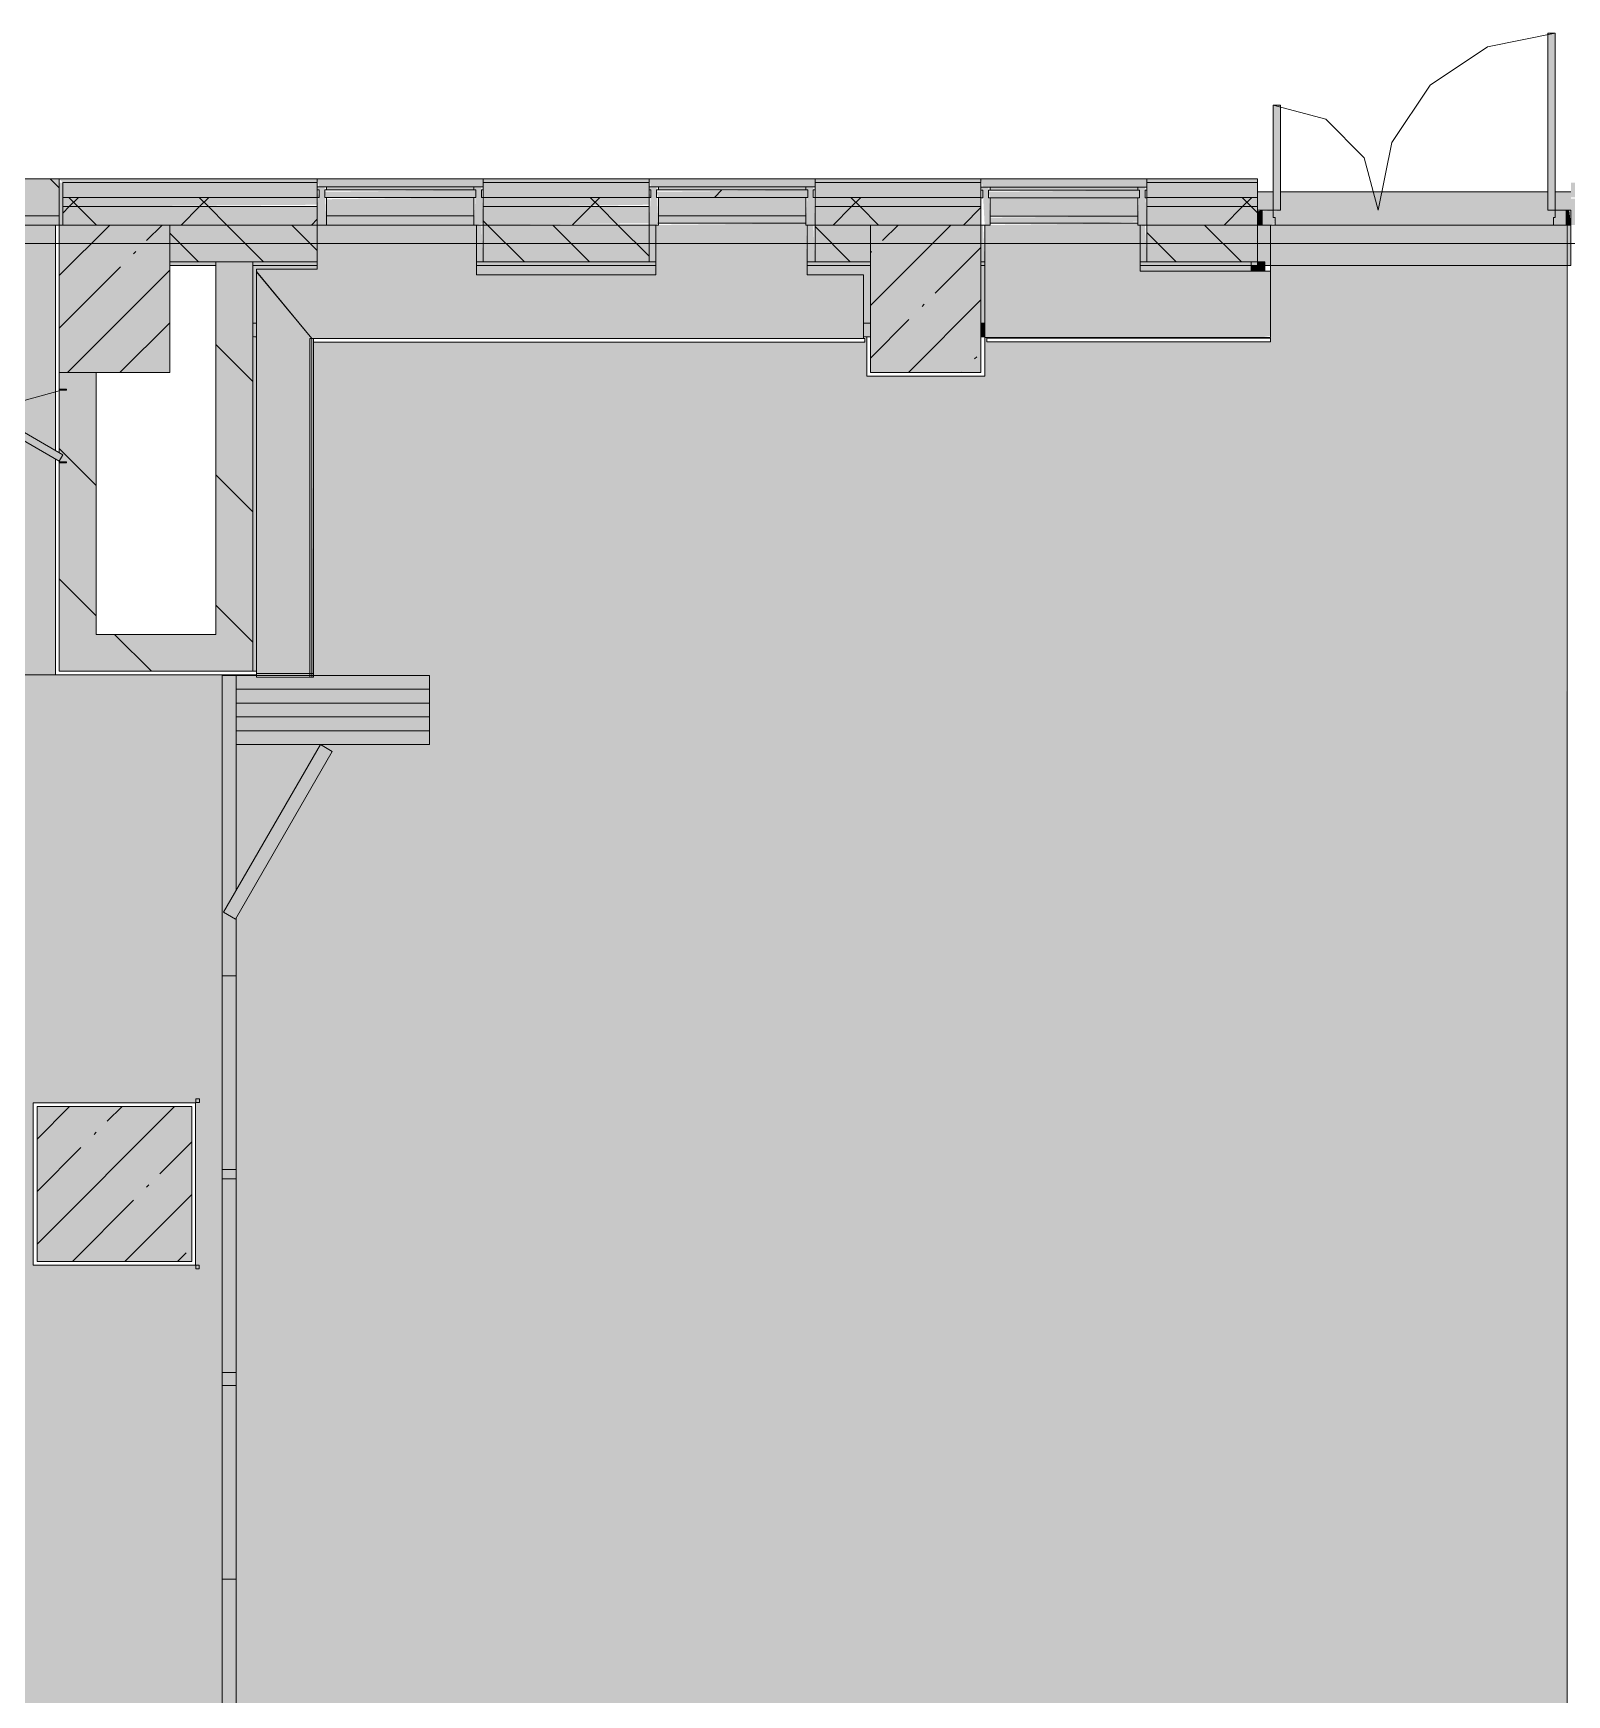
# Model space of a CAD drawing. Header units: millimetres. Extents: x -3817 to 677485, y -22715 to 103890.
# Drawn here: x 2368 to 2433.5, y -19453.2 to -19382.3 of the extents above; entities that cross this region are included whole.
import ezdxf

# ---------------------------------------------------------------- set-up
doc = ezdxf.new("R2010")
doc.units = ezdxf.units.MM
doc.layers.add('PDF _Геометрия', color=7, linetype='Continuous', true_color=0x1d1d1d)
doc.layers.add('PDF _Сплошная заливка', color=7, linetype='Continuous', true_color=0xffffff)

msp = doc.modelspace()

# ---------------------------------------------------------------- hatches: boundary and pattern name
at = {"layer": 'PDF _Сплошная заливка', "true_color": 0xe2e2e2, "transparency": 33554559}
for points in [[(2420.975, -19389.865), (2421.29, -19389.865), (2421.29, -19385.377), (2420.975, -19385.377), (2420.975, -19389.707)], [(2369.128, -19400.573), (2369.286, -19400.3), (2366.695, -19398.804), (2366.537, -19399.077), (2369.126, -19400.572)]]:
    msp.add_hatch(color=254, dxfattribs=at).paths.add_polyline_path(points)
at = {"layer": 'PDF _Сплошная заливка', "transparency": 33554559}
h = msp.add_hatch(color=256, dxfattribs=at)
h.paths.add_polyline_path([(2368.969, -19390.101), (2369.126, -19390.101), (2369.126, -19388.526), (2367.16, -19388.526), (2367.16, -19390.101)], flags=0)
h.paths.add_polyline_path([(2293.149, -19390.101), (2293.539, -19390.101), (2293.539, -19388.526), (2293.145, -19388.526), (2293.145, -19390.101)], flags=0)
h = msp.add_hatch(color=256, dxfattribs=at)
h.paths.add_polyline_path([(2369.284, -19388.684), (2380.152, -19388.684), (2380.152, -19388.526), (2369.126, -19388.526)], flags=0)
h.paths.add_polyline_path([(2369.126, -19390.495), (2369.284, -19390.495), (2369.284, -19388.684), (2369.126, -19388.686), (2369.126, -19390.101)], flags=0)
h.paths.add_polyline_path([(2525.814, -19388.684), (2527.625, -19388.684), (2527.782, -19388.526), (2512.428, -19388.605), (2512.428, -19388.684), (2524.082, -19388.684)], flags=0)
h.paths.add_polyline_path([(2388.653, -19388.684), (2394.324, -19388.684), (2394.324, -19388.526), (2387.238, -19388.526), (2387.238, -19388.684)], flags=0)
h.paths.add_polyline_path([(2503.767, -19388.684), (2503.767, -19388.605), (2503.515, -19388.684)], flags=0)
h.paths.add_polyline_path([(2401.411, -19388.684), (2408.497, -19388.684), (2408.497, -19388.526), (2401.411, -19388.526)], flags=0)
h.paths.add_polyline_path([(2420.306, -19388.684), (2420.306, -19388.526), (2415.583, -19388.526), (2415.583, -19388.684)], flags=0)
h = msp.add_hatch(color=256, dxfattribs=at)
h.paths.add_polyline_path([(2386.844, -19390.495), (2386.844, -19390.101), (2380.545, -19390.101), (2380.545, -19390.495)], flags=0)
h.paths.add_polyline_path([(2380.152, -19389.314), (2380.23, -19389.311), (2380.152, -19389.077)], flags=0)
h.paths.add_polyline_path([(2380.545, -19388.865), (2387.238, -19388.865), (2387.238, -19388.526), (2380.152, -19388.526), (2380.23, -19388.865), (2380.521, -19388.865)], flags=0)
h = msp.add_hatch(color=256, dxfattribs=at)
h.paths.add_polyline_path([(2401.017, -19390.416), (2401.017, -19390.101), (2394.718, -19390.101), (2394.718, -19390.416), (2396.784, -19390.416)], flags=0)
h.paths.add_polyline_path([(2394.324, -19389.314), (2394.403, -19389.309), (2394.324, -19389.077)], flags=0)
h.paths.add_polyline_path([(2394.718, -19388.865), (2401.411, -19388.865), (2401.411, -19388.526), (2394.324, -19388.526), (2394.403, -19388.865), (2394.639, -19388.865)], flags=0)
h = msp.add_hatch(color=256, dxfattribs=at)
h.paths.add_polyline_path([(2413.047, -19390.414), (2415.19, -19390.353), (2415.19, -19390.115), (2408.891, -19390.179), (2408.891, -19390.414)], flags=0)
h.paths.add_polyline_path([(2415.19, -19389.012), (2415.269, -19389.012), (2415.19, -19388.907)], flags=0)
h.paths.add_polyline_path([(2408.891, -19388.878), (2415.583, -19388.878), (2415.583, -19388.526), (2408.497, -19388.526), (2408.576, -19388.878), (2408.812, -19388.878)], flags=0)
h = msp.add_hatch(color=256, dxfattribs=at)
h.paths.add_polyline_path([(2437.442, -19389.314), (2503.767, -19389.314), (2503.767, -19388.684), (2433.691, -19388.684), (2433.699, -19389.314)], flags=0)
h.paths.add_polyline_path([(2526.995, -19389.314), (2527.625, -19389.314), (2527.625, -19388.684), (2512.428, -19388.684), (2512.428, -19389.314), (2526.888, -19389.314)], flags=0)
h.paths.add_polyline_path([(2408.497, -19389.314), (2408.497, -19388.684), (2401.411, -19388.684), (2401.411, -19389.314), (2404.916, -19389.314)], flags=0)
h.paths.add_polyline_path([(2415.583, -19389.314), (2420.306, -19389.314), (2420.306, -19388.684), (2415.583, -19388.684), (2415.583, -19389.077)], flags=0)
h.paths.add_polyline_path([(2388.653, -19389.314), (2394.324, -19389.314), (2394.324, -19388.684), (2387.238, -19388.684), (2387.238, -19389.314)], flags=0)
h.paths.add_polyline_path([(2380.152, -19389.314), (2380.152, -19388.684), (2369.284, -19388.684), (2369.284, -19389.314), (2377.656, -19389.314)], flags=0)
for points in [[(2380.152, -19390.495), (2380.545, -19390.495), (2380.467, -19388.865), (2380.152, -19388.865), (2380.23, -19389.077), (2380.152, -19389.707)], [(2380.545, -19389.314), (2386.923, -19389.314), (2386.923, -19388.999), (2380.467, -19389.077), (2380.521, -19389.314)], [(2386.947, -19390.495), (2387.238, -19390.414), (2387.159, -19388.865), (2386.844, -19388.865), (2386.923, -19389.077), (2386.844, -19390.495)], [(2394.616, -19390.495), (2394.718, -19390.416), (2394.639, -19388.865), (2394.324, -19388.865), (2394.403, -19389.077), (2394.324, -19390.495)], [(2396.784, -19389.314), (2401.096, -19389.314), (2401.096, -19388.999), (2394.639, -19389.077), (2394.718, -19389.314)], [(2401.017, -19388.999), (2401.017, -19388.865), (2394.718, -19388.865), (2394.718, -19388.999), (2396.784, -19388.999)], [(2401.072, -19390.495), (2401.411, -19390.495), (2401.332, -19388.865), (2401.017, -19388.865), (2401.096, -19389.077), (2401.017, -19390.495)], [(2408.891, -19390.508), (2408.812, -19388.878), (2408.497, -19388.878), (2408.576, -19389.077), (2408.655, -19390.508)], [(2415.19, -19389.327), (2415.269, -19389.314), (2415.269, -19389.012), (2408.812, -19389.077), (2408.891, -19389.327), (2413.047, -19389.327)], [(2415.19, -19389.012), (2415.19, -19388.878), (2408.891, -19388.878), (2408.891, -19389.012), (2413.047, -19389.012)], [(2415.19, -19390.508), (2415.583, -19390.495), (2415.505, -19388.878), (2415.19, -19388.878), (2415.269, -19389.077), (2415.19, -19390.495)], [(2380.545, -19390.101), (2386.844, -19390.101), (2386.844, -19389.314), (2380.545, -19389.394), (2380.545, -19389.689)], [(2394.718, -19390.101), (2401.017, -19390.101), (2401.017, -19389.314), (2394.718, -19389.314), (2394.718, -19389.786)], [(2415.19, -19390.115), (2415.19, -19389.327), (2408.891, -19389.327), (2408.891, -19390.115), (2413.047, -19390.115)], [(2368.969, -19409.707), (2368.969, -19400.481), (2366.537, -19399.077), (2366.695, -19398.804), (2368.969, -19400.117), (2368.969, -19390.495), (2337.632, -19390.495), (2337.632, -19395.219), (2332.907, -19395.219), (2332.907, -19390.495), (2298.027, -19390.495), (2298.027, -19395.376), (2293.145, -19395.376), (2293.154, -19400.967), (2337.632, -19400.967), (2337.632, -19409.707), (2368.024, -19409.707)], [(2373.851, -19396.794), (2373.851, -19390.495), (2369.126, -19390.495), (2369.126, -19396.794), (2373.637, -19396.794)], [(2405.147, -19396.794), (2408.497, -19396.794), (2408.497, -19390.495), (2403.773, -19390.495), (2403.773, -19396.794), (2404.916, -19396.794)], [(2377.37, -19409.549), (2377.394, -19409.549), (2377.394, -19392.069), (2375.819, -19392.069), (2375.819, -19409.549)], [(2420.463, -19392.462), (2420.623, -19392.462), (2420.623, -19392.069), (2420.306, -19392.069), (2420.306, -19392.227), (2420.039, -19392.227), (2420.039, -19392.462), (2420.306, -19392.462)], [(2377.555, -19409.724), (2379.917, -19409.724), (2379.917, -19395.337), (2377.555, -19392.487), (2377.555, -19409.705)], [(2377.37, -19409.549), (2377.555, -19409.549), (2377.551, -19395.274), (2377.394, -19395.337), (2377.37, -19409.549)], [(2369.128, -19409.549), (2370.703, -19409.549), (2370.703, -19396.794), (2369.128, -19396.794), (2369.128, -19400.209), (2369.286, -19400.3), (2369.128, -19400.652), (2369.128, -19403.576)], [(2376.095, -19430.826), (2376.685, -19430.826), (2376.685, -19422.559), (2376.095, -19422.559), (2376.095, -19426.923)], [(2369.126, -19434.745), (2374.796, -19434.745), (2374.796, -19428.131), (2368.182, -19428.131), (2368.182, -19434.745)]]:
    msp.add_hatch(color=256, dxfattribs=at).paths.add_polyline_path(points)
h = msp.add_hatch(color=256, dxfattribs=at)
h.paths.add_polyline_path([(2421.179, -19390.495), (2432.943, -19390.495), (2433.022, -19389.865), (2432.707, -19389.865), (2432.707, -19389.077), (2421.29, -19389.077), (2421.29, -19389.865), (2420.975, -19389.914), (2421.054, -19390.495)], flags=0)
h.paths.add_polyline_path([(2433.622, -19389.865), (2433.691, -19389.865), (2433.691, -19389.077), (2433.022, -19389.077), (2433.022, -19389.865), (2433.534, -19389.865)], flags=0)
h.paths.add_polyline_path([(2420.503, -19389.865), (2420.975, -19389.865), (2420.975, -19389.077), (2420.306, -19389.077), (2420.306, -19389.865)], flags=0)
h = msp.add_hatch(color=256, dxfattribs=at)
h.paths.add_polyline_path([(2526.601, -19389.707), (2526.995, -19389.707), (2526.995, -19389.314), (2512.428, -19389.314), (2512.428, -19389.707), (2526.251, -19389.707)], flags=0)
h.paths.add_polyline_path([(2388.653, -19389.707), (2394.324, -19389.629), (2394.324, -19389.314), (2387.238, -19389.314), (2387.238, -19389.707)], flags=0)
h.paths.add_polyline_path([(2453.705, -19389.707), (2503.767, -19389.629), (2503.767, -19389.314), (2433.691, -19389.368), (2433.691, -19389.707), (2437.442, -19389.707)], flags=0)
h.paths.add_polyline_path([(2420.306, -19389.707), (2420.306, -19389.314), (2415.583, -19389.314), (2415.583, -19389.707)], flags=0)
h.paths.add_polyline_path([(2408.497, -19389.707), (2408.497, -19389.314), (2401.411, -19389.314), (2401.411, -19389.707), (2404.916, -19389.707)], flags=0)
h.paths.add_polyline_path([(2369.775, -19389.707), (2380.152, -19389.629), (2380.152, -19389.314), (2369.284, -19389.314), (2369.284, -19389.707), (2369.56, -19389.707)], flags=0)
h = msp.add_hatch(color=256, dxfattribs=at)
h.paths.add_polyline_path([(2469.123, -19390.495), (2503.767, -19390.416), (2503.767, -19389.707), (2433.691, -19389.707), (2433.691, -19390.495), (2464.399, -19390.495)], flags=0)
h.paths.add_polyline_path([(2372.39, -19390.495), (2380.152, -19390.495), (2380.152, -19389.707), (2369.284, -19389.707), (2369.284, -19390.495), (2369.56, -19390.495)], flags=0)
h.paths.add_polyline_path([(2521.09, -19390.495), (2526.601, -19390.495), (2526.601, -19389.707), (2512.428, -19389.707), (2512.428, -19390.416), (2518.757, -19390.495)], flags=0)
h.paths.add_polyline_path([(2387.238, -19390.495), (2394.324, -19390.416), (2394.324, -19389.707), (2387.238, -19389.727)], flags=0)
h.paths.add_polyline_path([(2403.773, -19390.495), (2408.497, -19390.495), (2408.497, -19389.707), (2401.411, -19389.707), (2401.411, -19390.495)], flags=0)
h.paths.add_polyline_path([(2415.583, -19390.495), (2420.306, -19390.495), (2420.306, -19389.707), (2415.583, -19389.707), (2415.583, -19390.364)], flags=0)
at = {"layer": 'PDF _Сплошная заливка', "true_color": 0xe2e2e2, "transparency": 33554559}
h = msp.add_hatch(color=254, dxfattribs=at)
h.paths.add_polyline_path([(2433.022, -19390.495), (2433.494, -19390.495), (2433.494, -19389.865), (2433.022, -19389.865), (2432.943, -19390.495)], flags=0)
h.paths.add_polyline_path([(2420.859, -19390.495), (2421.035, -19390.418), (2420.975, -19389.865), (2420.503, -19389.911), (2420.503, -19390.495)], flags=0)
at = {"layer": 'PDF _Сплошная заливка', "true_color": 0xfbfbfb, "transparency": 33554559}
msp.add_hatch(color=7, dxfattribs=at).paths.add_polyline_path([(2433.534, -19390.495), (2433.691, -19390.495), (2433.622, -19389.865), (2433.494, -19389.865), (2433.494, -19390.495)])
at = {"layer": 'PDF _Сплошная заливка', "transparency": 33554559}
h = msp.add_hatch(color=256, dxfattribs=at)
h.paths.add_polyline_path([(2274.811, -19543.403), (2284.352, -19543.338), (2284.352, -19542.773), (2284.627, -19542.773), (2284.627, -19541.607), (2284.745, -19541.607), (2284.745, -19541.513), (2326.293, -19541.502), (2327.789, -19538.911), (2328.062, -19539.069), (2326.651, -19541.513), (2385.11, -19541.513), (2385.11, -19533.797), (2385.425, -19533.797), (2385.425, -19541.513), (2406.212, -19541.513), (2406.212, -19534.584), (2406.527, -19534.584), (2406.527, -19541.513), (2419.072, -19541.513), (2419.072, -19532.616), (2419.205, -19532.694), (2420.308, -19532.694), (2420.308, -19541.513), (2420.463, -19541.513), (2420.463, -19518.207), (2420.308, -19518.207), (2420.308, -19518.443), (2419.072, -19518.364), (2419.072, -19518.207), (2368.969, -19518.207), (2368.969, -19488.916), (2368.182, -19488.916), (2368.182, -19483.247), (2373.851, -19483.247), (2373.851, -19484.035), (2379.323, -19484.035), (2379.323, -19483.877), (2379.913, -19483.877), (2379.913, -19484.035), (2388.575, -19484.035), (2388.653, -19483.877), (2389.165, -19483.877), (2389.165, -19484.035), (2419.715, -19484.035), (2419.789, -19483.775), (2420.306, -19483.775), (2420.306, -19484.035), (2420.463, -19484.035), (2420.463, -19508.601), (2421.41, -19508.601), (2421.489, -19508.916), (2437.945, -19508.916), (2437.945, -19508.601), (2438.888, -19508.601), (2438.888, -19489.074), (2433.534, -19489.074), (2433.494, -19390.495), (2420.859, -19390.51), (2420.847, -19395.296), (2408.655, -19395.296), (2408.655, -19396.951), (2403.615, -19396.951), (2403.615, -19395.274), (2403.529, -19395.345), (2403.482, -19395.502), (2379.996, -19395.502), (2379.917, -19409.803), (2377.551, -19409.803), (2377.551, -19409.707), (2337.797, -19409.707), (2337.789, -19412.549), (2333.065, -19412.549), (2333.065, -19428.918), (2337.789, -19428.918), (2337.789, -19440.493), (2314.404, -19440.493), (2314.404, -19454.351), (2314.561, -19454.351), (2314.561, -19464.114), (2314.404, -19464.114), (2314.404, -19477.814), (2314.561, -19477.814), (2314.561, -19505.058), (2314.404, -19505.058), (2314.404, -19511.829), (2321.49, -19511.829), (2321.49, -19512.144), (2314.467, -19512.223), (2314.467, -19512.538), (2314.561, -19512.538), (2314.561, -19518.207), (2288.98, -19518.207), (2288.98, -19514.27), (2275.594, -19514.27), (2275.594, -19518.207), (2262.201, -19518.207), (2262.201, -19536.789), (2271.335, -19536.789), (2271.335, -19541.513), (2273.328, -19541.513), (2273.368, -19541.607), (2273.447, -19541.67), (2273.447, -19542.773), (2273.801, -19542.773), (2273.722, -19543.009), (2273.801, -19543.403), (2274.126, -19543.403)], flags=0)
h.paths.add_polyline_path([(2419.205, -19541.355), (2419.205, -19541.277), (2419.072, -19541.277)], flags=0)
h.paths.add_polyline_path([(2436.842, -19510.176), (2436.842, -19510.152), (2422.473, -19510.176), (2422.512, -19510.333), (2436.488, -19510.333), (2436.488, -19510.176)], flags=0)
h.paths.add_polyline_path([(2438.888, -19510.333), (2438.848, -19510.176), (2436.842, -19510.176), (2436.842, -19510.333), (2437.945, -19510.333)], flags=0)
h.paths.add_polyline_path([(2421.41, -19510.152), (2421.489, -19510.018), (2421.41, -19510.123)], flags=0)
h.paths.add_polyline_path([(2422.119, -19510.333), (2422.119, -19510.152), (2420.463, -19510.176), (2420.463, -19510.333), (2421.922, -19510.333)], flags=0)
h.paths.add_polyline_path([(2421.804, -19510.152), (2421.804, -19510.018), (2421.725, -19510.018), (2421.794, -19510.136)], flags=0)
h.paths.add_polyline_path([(2437.551, -19510.152), (2437.551, -19510.018), (2437.472, -19510.018)], flags=0)
h.paths.add_polyline_path([(2337.178, -19482.94), (2335.918, -19482.891), (2335.918, -19481.141), (2334.69, -19480.86), (2334.758, -19480.712), (2334.886, -19480.725), (2335.918, -19480.83), (2335.918, -19480.736), (2337.772, -19480.736), (2337.852, -19476.691), (2338.001, -19476.691), (2338.001, -19480.736), (2339.855, -19480.804), (2339.855, -19482.94), (2338.595, -19482.94)], flags=0)
h.paths.add_polyline_path([(2337.914, -19476.127), (2337.772, -19476.127), (2337.71, -19472.082), (2335.918, -19472.019), (2335.918, -19471.908), (2334.703, -19472.047), (2334.728, -19471.89), (2335.918, -19471.677), (2335.918, -19469.878), (2339.855, -19469.878), (2339.855, -19472.082), (2338.001, -19472.082), (2337.946, -19476.127), (2337.917, -19476.127)], flags=0)
h.paths.add_polyline_path([(2369.126, -19464.429), (2368.024, -19464.429), (2368.024, -19457.5), (2374.953, -19457.5), (2374.953, -19464.429)], flags=0)
h.paths.add_polyline_path([(2376.095, -19448.306), (2376.095, -19440.038), (2376.685, -19440.038), (2376.685, -19448.306)], flags=0)
h.paths.add_polyline_path([(2376.095, -19439.487), (2376.147, -19431.22), (2376.685, -19431.22), (2376.685, -19439.487)], flags=0)
h.paths.add_polyline_path([(2369.126, -19434.903), (2368.024, -19434.903), (2368.024, -19427.974), (2374.953, -19427.974), (2374.953, -19434.903)], flags=0)
h.paths.add_polyline_path([(2376.095, -19430.826), (2376.147, -19422.559), (2376.685, -19422.559), (2376.685, -19430.826), (2376.147, -19430.826)], flags=0)
h.paths.add_polyline_path([(2376.659, -19420.13), (2376.147, -19419.835), (2380.282, -19412.676), (2380.793, -19412.971), (2377.555, -19418.578)], flags=0)
h.paths.add_polyline_path([(2377.551, -19409.646), (2377.555, -19409.646), (2377.551, -19409.549)], flags=0)
h.paths.add_polyline_path([(2420.463, -19395.485), (2408.741, -19395.485), (2408.741, -19395.328), (2420.859, -19395.328), (2420.846, -19395.485)], flags=0)
h = msp.add_hatch(color=256, dxfattribs=at)
h.paths.add_polyline_path([(2560.143, -19604.251), (2560.301, -19604.251), (2560.301, -19602.928), (2560.143, -19602.928), (2560.143, -19603.951)], flags=0)
h.paths.add_polyline_path([(2292.279, -19482.948), (2292.279, -19482.947), (2291.973, -19482.948)], flags=0)
h.paths.add_polyline_path([(2293.539, -19390.495), (2293.539, -19390.101), (2293.154, -19390.179), (2293.145, -19390.494), (2293.154, -19390.495)], flags=0)
h.paths.add_polyline_path([(2369.126, -19390.495), (2369.126, -19390.101), (2367.16, -19390.101), (2367.16, -19390.495), (2368.969, -19390.495)], flags=0)
h.paths.add_polyline_path([(2366.766, -19390.495), (2366.766, -19390.101), (2360.664, -19390.101), (2360.664, -19390.495), (2364.258, -19390.495)], flags=0)
h.paths.add_polyline_path([(2353.972, -19390.495), (2360.271, -19390.495), (2360.271, -19390.101), (2353.972, -19390.101), (2353.972, -19390.263)], flags=0)
h.paths.add_polyline_path([(2350.033, -19390.495), (2350.033, -19390.101), (2347.277, -19390.16), (2347.277, -19390.495), (2347.995, -19390.495)], flags=0)
h.paths.add_polyline_path([(2297.869, -19390.495), (2300.034, -19390.495), (2300.034, -19390.101), (2293.932, -19390.101), (2293.932, -19390.495)], flags=0)
h.paths.add_polyline_path([(2346.883, -19390.495), (2346.883, -19390.101), (2340.584, -19390.101), (2340.584, -19390.495)], flags=0)
h.paths.add_polyline_path([(2333.498, -19390.495), (2333.498, -19390.101), (2327.199, -19390.101), (2327.199, -19390.495), (2332.907, -19390.495)], flags=0)
h = msp.add_hatch(color=256, dxfattribs=at)
h.paths.add_polyline_path([(2373.851, -19392.227), (2375.819, -19392.227), (2375.819, -19392.069), (2373.851, -19392.069)], flags=0)
h.paths.add_polyline_path([(2403.615, -19392.227), (2403.773, -19392.211), (2403.773, -19392.069), (2401.411, -19392.069), (2401.332, -19390.495), (2401.072, -19390.532), (2401.072, -19392.079), (2401.411, -19392.099)], flags=0)
h.paths.add_polyline_path([(2420.035, -19392.227), (2420.306, -19392.227), (2420.306, -19392.069), (2420.035, -19392.072)], flags=0)
h.paths.add_polyline_path([(2408.497, -19392.069), (2408.655, -19392.069), (2408.576, -19390.508), (2408.497, -19390.508), (2408.497, -19391.732)], flags=0)
h.paths.add_polyline_path([(2386.947, -19392.069), (2387.238, -19392.069), (2387.159, -19390.495), (2386.947, -19390.527), (2386.947, -19391.257)], flags=0)
h.paths.add_polyline_path([(2415.292, -19392.069), (2415.583, -19392.069), (2415.503, -19390.508), (2415.292, -19390.543), (2415.292, -19391.052)], flags=0)
h.paths.add_polyline_path([(2394.324, -19392.069), (2394.616, -19392.069), (2394.616, -19390.495), (2394.324, -19390.495), (2394.324, -19391.686)], flags=0)
h = msp.add_hatch(color=256, dxfattribs=at)
h.paths.add_polyline_path([(2380.152, -19392.069), (2380.152, -19390.495), (2373.851, -19390.495), (2373.851, -19392.069), (2378.131, -19392.069)], flags=0)
h.paths.add_polyline_path([(2420.035, -19392.069), (2420.306, -19392.069), (2420.306, -19390.495), (2415.583, -19390.495), (2415.583, -19392.069)], flags=0)
h.paths.add_polyline_path([(2387.238, -19392.069), (2394.324, -19392.069), (2394.324, -19390.495), (2387.238, -19390.495), (2387.238, -19391.274)], flags=0)
h.paths.add_polyline_path([(2403.773, -19392.069), (2403.773, -19390.495), (2401.411, -19390.495), (2401.411, -19392.069)], flags=0)
h = msp.add_hatch(color=256, dxfattribs=at)
h.paths.add_polyline_path([(2403.482, -19395.337), (2403.482, -19392.621), (2401.072, -19392.621), (2401.017, -19390.416), (2394.616, -19390.495), (2394.616, -19392.621), (2386.947, -19392.621), (2386.923, -19390.495), (2380.152, -19390.495), (2380.152, -19392.384), (2377.551, -19392.384), (2377.555, -19392.487), (2379.917, -19395.337), (2396.817, -19395.337)], flags=0)
h.paths.add_polyline_path([(2420.463, -19395.296), (2420.859, -19395.227), (2420.859, -19392.462), (2415.292, -19392.462), (2415.269, -19390.508), (2415.19, -19390.495), (2415.19, -19390.414), (2408.891, -19390.495), (2408.812, -19390.508), (2408.655, -19390.508), (2408.655, -19395.296), (2413.319, -19395.296)], flags=0)
h = msp.add_hatch(color=256, dxfattribs=at)
h.paths.add_polyline_path([(2420.623, -19392.227), (2420.859, -19392.227), (2420.859, -19390.495), (2420.306, -19390.495), (2420.306, -19392.069), (2420.623, -19392.069)], flags=0)
h.paths.add_polyline_path([(2433.691, -19392.227), (2433.691, -19390.495), (2433.534, -19390.495), (2433.534, -19392.227)], flags=0)
h = msp.add_hatch(color=256, dxfattribs=at)
h.paths.add_polyline_path([(2377.555, -19394.684), (2377.555, -19392.384), (2380.152, -19392.384), (2380.152, -19392.069), (2377.394, -19392.069), (2377.394, -19394.684), (2377.551, -19394.684)], flags=0)
h.paths.add_polyline_path([(2403.615, -19394.684), (2403.773, -19394.684), (2403.773, -19392.211), (2403.615, -19392.227), (2401.072, -19392.079), (2401.072, -19392.621), (2403.482, -19392.621), (2403.482, -19394.684)], flags=0)
h.paths.add_polyline_path([(2386.947, -19392.621), (2394.616, -19392.621), (2394.616, -19392.069), (2386.947, -19392.069), (2386.947, -19392.384)], flags=0)
h = msp.add_hatch(color=256, dxfattribs=at)
h.paths.add_polyline_path([(2408.497, -19394.683), (2408.655, -19394.683), (2408.655, -19392.069), (2408.497, -19392.069), (2408.497, -19392.462)], flags=0)
h.paths.add_polyline_path([(2415.292, -19392.462), (2420.035, -19392.462), (2420.035, -19392.069), (2415.292, -19392.069), (2415.292, -19392.227)], flags=0)
h = msp.add_hatch(color=256, dxfattribs=at)
h.paths.add_polyline_path([(2377.555, -19395.274), (2377.551, -19394.684), (2377.394, -19394.684), (2377.394, -19395.274), (2377.551, -19395.274)], flags=0)
h.paths.add_polyline_path([(2403.615, -19395.274), (2403.773, -19395.227), (2403.773, -19394.684), (2403.482, -19394.684), (2403.482, -19395.274)], flags=0)

# ---------------------------------------------------------------- linework, layer by layer
at = {"layer": 'PDF _Геометрия', "color": 253, "lineweight": 9, "true_color": 0xaaaaaa}
for points in [[(2433.022, -19382.306), (2430.129, -19382.881), (2427.677, -19384.52), (2426.038, -19386.972), (2425.463, -19389.865), (2424.862, -19387.621), (2423.219, -19385.978), (2420.975, -19385.377)], [(2368.969, -19400.117), (2368.969, -19390.495), (2339.864, -19390.495)], [(2369.126, -19392.069), (2369.126, -19390.495), (2367.16, -19390.495), (2369.126, -19390.495)], [(2367.16, -19390.495), (2368.969, -19390.495)], [(2379.917, -19395.337), (2403.482, -19395.337), (2403.482, -19392.621), (2401.072, -19392.621), (2401.072, -19390.495), (2401.072, -19392.621), (2403.482, -19392.621), (2403.482, -19395.337), (2379.917, -19395.337), (2377.551, -19392.482), (2377.551, -19392.384), (2380.152, -19392.384), (2380.152, -19392.069)], [(2380.152, -19390.495), (2380.152, -19392.384), (2377.551, -19392.384), (2377.551, -19392.482)], [(2386.947, -19390.495), (2386.947, -19392.621), (2394.616, -19392.621), (2394.616, -19390.495), (2394.616, -19392.621), (2386.947, -19392.621), (2386.947, -19390.495), (2380.521, -19390.495)], [(2380.545, -19390.495), (2386.844, -19390.495)], [(2408.655, -19395.227), (2408.655, -19390.508), (2408.655, -19395.296), (2420.859, -19395.296), (2420.859, -19392.462), (2415.292, -19392.462), (2415.292, -19390.508), (2415.292, -19392.462), (2420.859, -19392.462), (2420.859, -19395.227)], [(2438.888, -19508.601), (2438.888, -19489.074), (2433.534, -19489.074), (2433.534, -19390.495), (2420.859, -19390.495), (2420.859, -19392.621)], [(2235.755, -19391.282), (2334.177, -19391.282), (2428.813, -19391.282), (2527.235, -19391.282)], [(2377.555, -19409.646), (2377.555, -19392.487), (2377.555, -19409.724), (2379.917, -19409.724), (2379.917, -19395.337), (2377.555, -19392.487)], [(2408.655, -19395.274), (2408.655, -19396.951), (2403.615, -19396.951), (2403.615, -19395.274)], [(2420.859, -19395.296), (2408.655, -19395.296)], [(2369.128, -19397.581), (2367.632, -19397.982), (2366.537, -19399.077)], [(2293.154, -19400.967), (2337.632, -19400.967), (2337.632, -19409.707), (2368.969, -19409.707), (2368.969, -19400.481)], [(2377.551, -19409.549), (2377.551, -19409.707), (2337.797, -19409.707), (2337.797, -19412.549), (2333.065, -19412.549), (2333.065, -19428.918), (2337.789, -19428.918), (2337.789, -19440.493), (2314.561, -19440.493), (2314.404, -19440.493)], [(2377.551, -19409.724), (2376.095, -19409.724), (2376.095, -19483.659), (2376.685, -19483.659), (2376.685, -19420.085)], [(2376.685, -19412.676), (2384.946, -19412.676), (2384.946, -19409.724), (2379.917, -19409.724)], [(2376.685, -19418.904), (2376.685, -19409.724)], [(2384.946, -19410.314), (2376.685, -19410.314)], [(2384.946, -19410.904), (2376.685, -19410.904)], [(2384.946, -19411.495), (2376.685, -19411.495)], [(2384.946, -19412.085), (2376.685, -19412.085)]]:
    msp.add_lwpolyline(points, dxfattribs=at)
for points in [[(2433.022, -19382.306), (2432.707, -19382.306), (2432.707, -19389.865), (2433.022, -19389.865)], [(2420.975, -19385.377), (2420.975, -19389.865), (2421.29, -19389.865), (2421.29, -19385.377)], [(2420.503, -19390.495), (2420.503, -19389.865), (2420.306, -19389.865), (2420.306, -19390.495)], [(2420.975, -19389.865), (2420.503, -19389.865), (2420.503, -19390.495), (2421.054, -19390.495), (2421.054, -19390.18), (2420.975, -19390.18)], [(2433.022, -19389.865), (2433.022, -19390.18), (2432.943, -19390.18), (2432.943, -19390.495), (2433.494, -19390.495), (2433.494, -19389.865)], [(2433.494, -19390.495), (2433.691, -19390.495), (2433.691, -19389.865), (2433.494, -19389.865)], [(2394.697, -19390.416), (2401.022, -19390.416)], [(2408.885, -19390.414), (2415.196, -19390.414)], [(2369.443, -19397.542), (2369.443, -19397.502), (2369.128, -19397.502), (2369.128, -19397.542)], [(2366.537, -19399.077), (2369.128, -19400.573), (2369.286, -19400.3), (2366.695, -19398.804)], [(2369.443, -19400.612), (2369.128, -19400.612), (2369.128, -19400.652), (2369.443, -19400.652)], [(2376.659, -19420.13), (2376.147, -19419.835), (2380.282, -19412.676), (2380.793, -19412.971)], [(2376.147, -19419.835), (2376.659, -19420.13), (2380.793, -19412.971), (2380.282, -19412.676)], [(2376.685, -19430.826), (2376.095, -19430.826), (2376.095, -19422.559), (2376.685, -19422.559)], [(2376.095, -19430.826), (2376.685, -19430.826), (2376.685, -19422.559), (2376.095, -19422.559)], [(2374.953, -19434.903), (2368.024, -19434.903), (2368.024, -19427.974), (2374.953, -19427.974)], [(2376.685, -19439.487), (2376.095, -19439.487), (2376.095, -19431.22), (2376.685, -19431.22)], [(2376.095, -19439.487), (2376.685, -19439.487), (2376.685, -19431.22), (2376.095, -19431.22)], [(2376.685, -19448.306), (2376.095, -19448.306), (2376.095, -19440.038), (2376.685, -19440.038)], [(2376.095, -19448.306), (2376.685, -19448.306), (2376.685, -19440.038), (2376.095, -19440.038)]]:
    msp.add_lwpolyline(points, close=True, dxfattribs=at)
at = {"layer": 'PDF _Геометрия', "color": 7, "lineweight": 9}
for points in [[(2369.126, -19388.526), (2367.16, -19388.526), (2367.16, -19390.101), (2369.126, -19390.101)], [(2394.324, -19390.495), (2394.324, -19388.526), (2387.238, -19388.526), (2387.238, -19390.495)], [(2408.497, -19390.495), (2408.497, -19388.526), (2401.411, -19388.526), (2401.411, -19390.495)], [(2420.306, -19390.495), (2420.306, -19388.526), (2415.583, -19388.526), (2415.583, -19390.495)], [(2380.467, -19388.999), (2380.545, -19388.999), (2380.545, -19388.865), (2380.152, -19388.865), (2380.152, -19388.999), (2380.23, -19388.999), (2380.23, -19389.314), (2380.152, -19389.314), (2380.152, -19390.495), (2380.545, -19390.495), (2380.545, -19389.314), (2380.467, -19389.314)], [(2380.467, -19389.314), (2386.923, -19389.314), (2386.923, -19388.999), (2380.467, -19388.999)], [(2380.545, -19388.865), (2386.844, -19388.865)], [(2387.159, -19389.314), (2387.159, -19388.999), (2387.238, -19388.999), (2387.238, -19388.865), (2386.844, -19388.865), (2386.844, -19388.999), (2386.923, -19388.999), (2386.923, -19389.314), (2386.844, -19389.314), (2386.844, -19390.495), (2387.238, -19390.495), (2387.238, -19389.314)], [(2394.639, -19388.999), (2394.718, -19388.999), (2394.718, -19388.865), (2394.324, -19388.865), (2394.324, -19388.999), (2394.403, -19388.999), (2394.403, -19389.314), (2394.324, -19389.314), (2394.324, -19390.495), (2394.718, -19390.495), (2394.718, -19389.314), (2394.639, -19389.314)], [(2394.639, -19389.314), (2401.096, -19389.314), (2401.096, -19388.999), (2394.639, -19388.999)], [(2394.718, -19388.865), (2401.017, -19388.865)], [(2401.332, -19389.314), (2401.332, -19388.999), (2401.411, -19388.999), (2401.411, -19388.865), (2401.017, -19388.865), (2401.017, -19388.999), (2401.096, -19388.999), (2401.096, -19389.314), (2401.017, -19389.314), (2401.017, -19390.495), (2401.411, -19390.495), (2401.411, -19389.314)], [(2408.812, -19389.012), (2408.891, -19389.012), (2408.891, -19388.878), (2408.497, -19388.878), (2408.497, -19389.012), (2408.576, -19389.012), (2408.576, -19389.327), (2408.497, -19389.327), (2408.497, -19390.508), (2408.891, -19390.508), (2408.891, -19389.327), (2408.812, -19389.327)], [(2408.812, -19389.327), (2415.269, -19389.327), (2415.269, -19389.012), (2408.812, -19389.012)], [(2408.891, -19388.878), (2415.19, -19388.878)], [(2415.505, -19389.327), (2415.505, -19389.012), (2415.583, -19389.012), (2415.583, -19388.878), (2415.19, -19388.878), (2415.19, -19389.012), (2415.269, -19389.012), (2415.269, -19389.327), (2415.19, -19389.327), (2415.19, -19390.508), (2415.583, -19390.508), (2415.583, -19389.327)], [(2420.306, -19389.077), (2420.306, -19389.865)], [(2432.707, -19389.077), (2421.29, -19389.077)], [(2433.691, -19389.077), (2433.022, -19389.077)], [(2380.545, -19389.314), (2386.844, -19389.314), (2386.844, -19390.101), (2380.545, -19390.101)], [(2394.718, -19389.314), (2401.017, -19389.314), (2401.017, -19390.101), (2394.718, -19390.101)], [(2408.891, -19389.327), (2415.19, -19389.327), (2415.19, -19390.115), (2408.891, -19390.115)], [(2373.851, -19390.495), (2369.126, -19390.495), (2369.126, -19396.794), (2373.851, -19396.794)], [(2380.545, -19390.495), (2386.844, -19390.495)], [(2387.238, -19390.495), (2387.238, -19392.069), (2394.324, -19392.069), (2394.324, -19390.495)], [(2408.497, -19390.495), (2403.773, -19390.495), (2403.773, -19396.794), (2408.497, -19396.794)], [(2415.583, -19390.495), (2415.583, -19392.069), (2420.306, -19392.069), (2420.306, -19390.495)], [(2421.054, -19390.495), (2432.943, -19390.495)], [(2377.394, -19395.274), (2377.555, -19395.274)], [(2403.482, -19395.274), (2403.773, -19395.274)], [(2420.859, -19395.485), (2408.741, -19395.485)], [(2377.37, -19409.549), (2377.555, -19409.549)], [(2379.917, -19409.803), (2377.551, -19409.803)], [(2379.996, -19409.65), (2379.839, -19409.65), (2379.839, -19409.803), (2379.996, -19409.803)], [(2374.796, -19428.131), (2368.182, -19428.131), (2368.182, -19434.745), (2374.796, -19434.745)], [(2374.965, -19427.958), (2375.118, -19427.958), (2375.118, -19427.8), (2374.965, -19427.8)], [(2375.114, -19434.91), (2374.961, -19434.91), (2374.961, -19435.068), (2375.114, -19435.068)]]:
    msp.add_lwpolyline(points, close=True, dxfattribs=at)
for points in [[(2369.126, -19388.903), (2368.75, -19388.526)], [(2375.819, -19392.069), (2373.851, -19392.069), (2373.851, -19390.495), (2380.152, -19390.495), (2380.152, -19388.526), (2369.126, -19388.526), (2369.126, -19388.684), (2369.126, -19390.495), (2369.284, -19390.495), (2373.851, -19390.495), (2380.152, -19390.495), (2380.152, -19392.069), (2377.394, -19392.069), (2375.819, -19392.069), (2375.819, -19407.974), (2370.703, -19407.974), (2370.703, -19400.652), (2370.703, -19397.502), (2370.703, -19396.794), (2369.128, -19396.794), (2369.128, -19397.502), (2369.128, -19400.209)], [(2380.152, -19388.526), (2387.238, -19388.526), (2387.238, -19389.314), (2394.324, -19389.314), (2394.324, -19388.526), (2401.411, -19388.526), (2401.411, -19389.314), (2408.497, -19389.314)], [(2408.497, -19389.327), (2408.497, -19388.526), (2415.583, -19388.526), (2415.583, -19389.327)], [(2369.284, -19390.495), (2369.284, -19388.684), (2380.152, -19388.684)], [(2380.545, -19388.999), (2380.545, -19388.865), (2380.545, -19388.999)], [(2386.844, -19388.999), (2386.844, -19388.865), (2386.844, -19388.999), (2380.545, -19388.999)], [(2387.238, -19388.684), (2394.324, -19388.684)], [(2394.718, -19388.999), (2394.718, -19388.865), (2394.718, -19388.999)], [(2401.017, -19388.999), (2401.017, -19388.865), (2401.017, -19388.999), (2394.718, -19388.999)], [(2397.115, -19389.314), (2397.43, -19388.999)], [(2401.411, -19388.684), (2408.497, -19388.684)], [(2408.891, -19389.012), (2408.891, -19388.878), (2408.891, -19389.012)], [(2415.19, -19389.012), (2415.19, -19388.878), (2415.19, -19389.012), (2408.891, -19389.012)], [(2415.583, -19388.684), (2420.306, -19388.684)], [(2420.975, -19389.077), (2420.306, -19389.077), (2420.975, -19389.077)], [(2369.284, -19389.983), (2369.559, -19389.707), (2369.953, -19389.314)], [(2369.284, -19389.314), (2380.152, -19389.314)], [(2369.284, -19389.707), (2380.152, -19389.707)], [(2370.718, -19390.495), (2369.931, -19389.707), (2369.537, -19389.314)], [(2374.339, -19390.495), (2375.127, -19389.707), (2375.521, -19389.314)], [(2377.861, -19392.069), (2376.286, -19390.495), (2375.499, -19389.707), (2375.105, -19389.314)], [(2387.238, -19389.707), (2394.324, -19389.707)], [(2391.042, -19390.495), (2391.83, -19389.707), (2392.223, -19389.314)], [(2394.324, -19391.83), (2392.989, -19390.495), (2392.201, -19389.707), (2391.808, -19389.314)], [(2401.411, -19389.707), (2408.497, -19389.707)], [(2402.177, -19390.495), (2402.965, -19389.707), (2403.358, -19389.314)], [(2404.124, -19390.495), (2403.337, -19389.707), (2402.943, -19389.314)], [(2407.745, -19390.495), (2408.497, -19389.742)], [(2415.583, -19389.314), (2420.306, -19389.314)], [(2415.583, -19389.707), (2420.306, -19389.707)], [(2418.88, -19390.495), (2419.667, -19389.707), (2420.061, -19389.314)], [(2420.306, -19389.974), (2420.039, -19389.707), (2419.646, -19389.314)], [(2369.126, -19392.655), (2371.286, -19390.495)], [(2372.865, -19391.161), (2373.531, -19390.495)], [(2380.152, -19391.577), (2379.07, -19390.495)], [(2379.907, -19390.495), (2380.152, -19390.25)], [(2386.844, -19390.101), (2380.545, -19390.101)], [(2388.996, -19392.069), (2387.421, -19390.495), (2387.238, -19390.312)], [(2391.78, -19392.069), (2390.205, -19390.495)], [(2401.017, -19390.101), (2394.718, -19390.101)], [(2408.497, -19394.683), (2408.655, -19394.683), (2408.497, -19394.683), (2408.497, -19392.069), (2408.497, -19390.495), (2401.411, -19390.495), (2401.411, -19392.069), (2403.773, -19392.069)], [(2402.915, -19392.069), (2401.411, -19390.565)], [(2403.773, -19393.928), (2407.206, -19390.495)], [(2404.295, -19391.161), (2404.961, -19390.495)], [(2415.19, -19390.115), (2408.891, -19390.115)], [(2420.623, -19392.462), (2420.623, -19392.069), (2420.306, -19392.069), (2420.306, -19390.495), (2420.306, -19392.069), (2420.306, -19392.227), (2415.292, -19392.227)], [(2419.618, -19392.069), (2418.043, -19390.495)], [(2433.691, -19392.227), (2433.691, -19392.069), (2433.691, -19390.495), (2433.691, -19392.227), (2420.623, -19392.227)], [(2375.077, -19392.069), (2373.851, -19390.843)], [(2416.834, -19392.069), (2415.583, -19390.819)], [(2369.128, -19400.652), (2369.128, -19409.549), (2370.703, -19409.549), (2375.819, -19409.549), (2377.394, -19409.549), (2377.394, -19392.069), (2377.394, -19394.684), (2377.555, -19394.684), (2377.394, -19394.684), (2377.394, -19395.227)], [(2372.304, -19391.722), (2372.398, -19391.629)], [(2375.819, -19392.227), (2373.851, -19392.227), (2373.851, -19392.069)], [(2394.616, -19392.069), (2386.947, -19392.069)], [(2403.773, -19395.227), (2403.773, -19394.684), (2403.482, -19394.684), (2403.773, -19394.684), (2403.773, -19392.069), (2401.072, -19392.069)], [(2403.773, -19391.683), (2403.827, -19391.629)], [(2406.54, -19393.406), (2408.497, -19391.449)], [(2408.655, -19392.069), (2408.497, -19392.069)], [(2420.035, -19392.227), (2420.035, -19392.462), (2420.035, -19392.069), (2415.292, -19392.069)], [(2369.126, -19394.9), (2371.743, -19392.283)], [(2369.477, -19396.794), (2373.851, -19392.42)], [(2380.152, -19392.227), (2377.551, -19392.227), (2377.394, -19392.227)], [(2394.616, -19392.227), (2386.947, -19392.227)], [(2403.773, -19392.227), (2403.615, -19392.227), (2401.072, -19392.227)], [(2408.655, -19392.227), (2408.497, -19392.227)], [(2420.039, -19392.227), (2420.039, -19392.462)], [(2405.397, -19396.794), (2408.497, -19393.694)], [(2405.979, -19393.967), (2406.072, -19393.874)], [(2371.722, -19396.794), (2373.851, -19394.665)], [(2403.773, -19396.173), (2405.418, -19394.528)], [(2408.655, -19394.684), (2408.497, -19394.684), (2408.497, -19395.227)], [(2377.394, -19397.17), (2375.819, -19395.595)], [(2379.996, -19403.576), (2379.996, -19409.65), (2379.996, -19395.344), (2379.839, -19395.344), (2379.839, -19409.65), (2379.996, -19409.65), (2379.996, -19409.803), (2379.839, -19409.803)], [(2379.996, -19395.502), (2403.529, -19395.502), (2379.996, -19395.502), (2379.996, -19395.345)], [(2403.529, -19395.345), (2379.996, -19395.345), (2403.529, -19395.345)], [(2403.529, -19395.345), (2403.529, -19395.502), (2403.529, -19395.345)], [(2408.497, -19395.274), (2408.655, -19395.274), (2408.497, -19395.274)], [(2408.741, -19395.328), (2408.741, -19395.485), (2408.741, -19395.328)], [(2420.859, -19395.328), (2408.741, -19395.328), (2420.859, -19395.328)], [(2420.859, -19395.328), (2420.859, -19395.485), (2420.859, -19395.328)], [(2408.224, -19396.212), (2408.317, -19396.119)], [(2407.642, -19396.794), (2407.663, -19396.773)], [(2370.703, -19401.615), (2369.128, -19400.04)], [(2377.394, -19402.738), (2375.819, -19401.163)], [(2370.703, -19407.182), (2369.128, -19405.607)], [(2377.394, -19408.305), (2375.819, -19406.731)], [(2373.07, -19409.549), (2371.495, -19407.974)], [(2377.551, -19409.646), (2377.551, -19409.803), (2377.551, -19409.646), (2379.917, -19409.646), (2379.917, -19409.803), (2379.917, -19409.65)], [(2368.182, -19429.519), (2369.57, -19428.131)], [(2368.182, -19434.009), (2374.06, -19428.131)], [(2371.182, -19428.764), (2371.815, -19428.131)], [(2370.62, -19429.325), (2370.714, -19429.232)], [(2373.427, -19431.009), (2374.796, -19429.64)], [(2368.182, -19431.764), (2370.059, -19429.887)], [(2372.865, -19431.57), (2372.959, -19431.477)], [(2369.691, -19434.745), (2372.304, -19432.132)], [(2371.936, -19434.745), (2374.796, -19431.885)], [(2374.181, -19434.745), (2374.549, -19434.377)]]:
    msp.add_lwpolyline(points, dxfattribs=at)
at = {"layer": 'PDF _Сплошная заливка', "color": 254, "lineweight": 60, "true_color": 0xe2e2e2, "transparency": 33554559}
msp.add_solid([(2433.022, -19389.865), (2433.022, -19382.306), (2432.707, -19389.865), (2432.707, -19382.306)], dxfattribs=at)
at = {"layer": 'PDF _Сплошная заливка', "lineweight": 60, "transparency": 33554559}
for points in [[(2386.844, -19388.999), (2386.844, -19388.865), (2380.545, -19388.999), (2380.545, -19388.865)], [(2408.655, -19395.274), (2408.655, -19394.684), (2408.497, -19395.274), (2408.497, -19394.684)], [(2370.703, -19409.549), (2375.819, -19409.549), (2370.703, -19407.974), (2375.819, -19407.974)], [(2376.659, -19420.13), (2380.793, -19412.971), (2376.147, -19419.835), (2380.282, -19412.676)], [(2376.685, -19439.487), (2376.685, -19431.22), (2376.095, -19439.487), (2376.095, -19431.22)], [(2376.685, -19448.306), (2376.685, -19440.038), (2376.095, -19448.306), (2376.095, -19440.038)]]:
    msp.add_solid(points, dxfattribs=at)
at = {"layer": 'PDF _Сплошная заливка', "color": 7, "lineweight": 60, "true_color": 0xfbfbfb, "transparency": 33554559}
msp.add_solid([(2420.503, -19390.495), (2420.503, -19389.865), (2420.306, -19390.495), (2420.306, -19389.91)], dxfattribs=at)
at = {"layer": 'PDF _Сплошная заливка', "color": 1, "lineweight": 60, "transparency": 33554559}
msp.add_solid([(2377.551, -19409.803), (2377.555, -19409.724), (2377.551, -19409.707)], dxfattribs=at)

doc.saveas('drawing.dxf')
